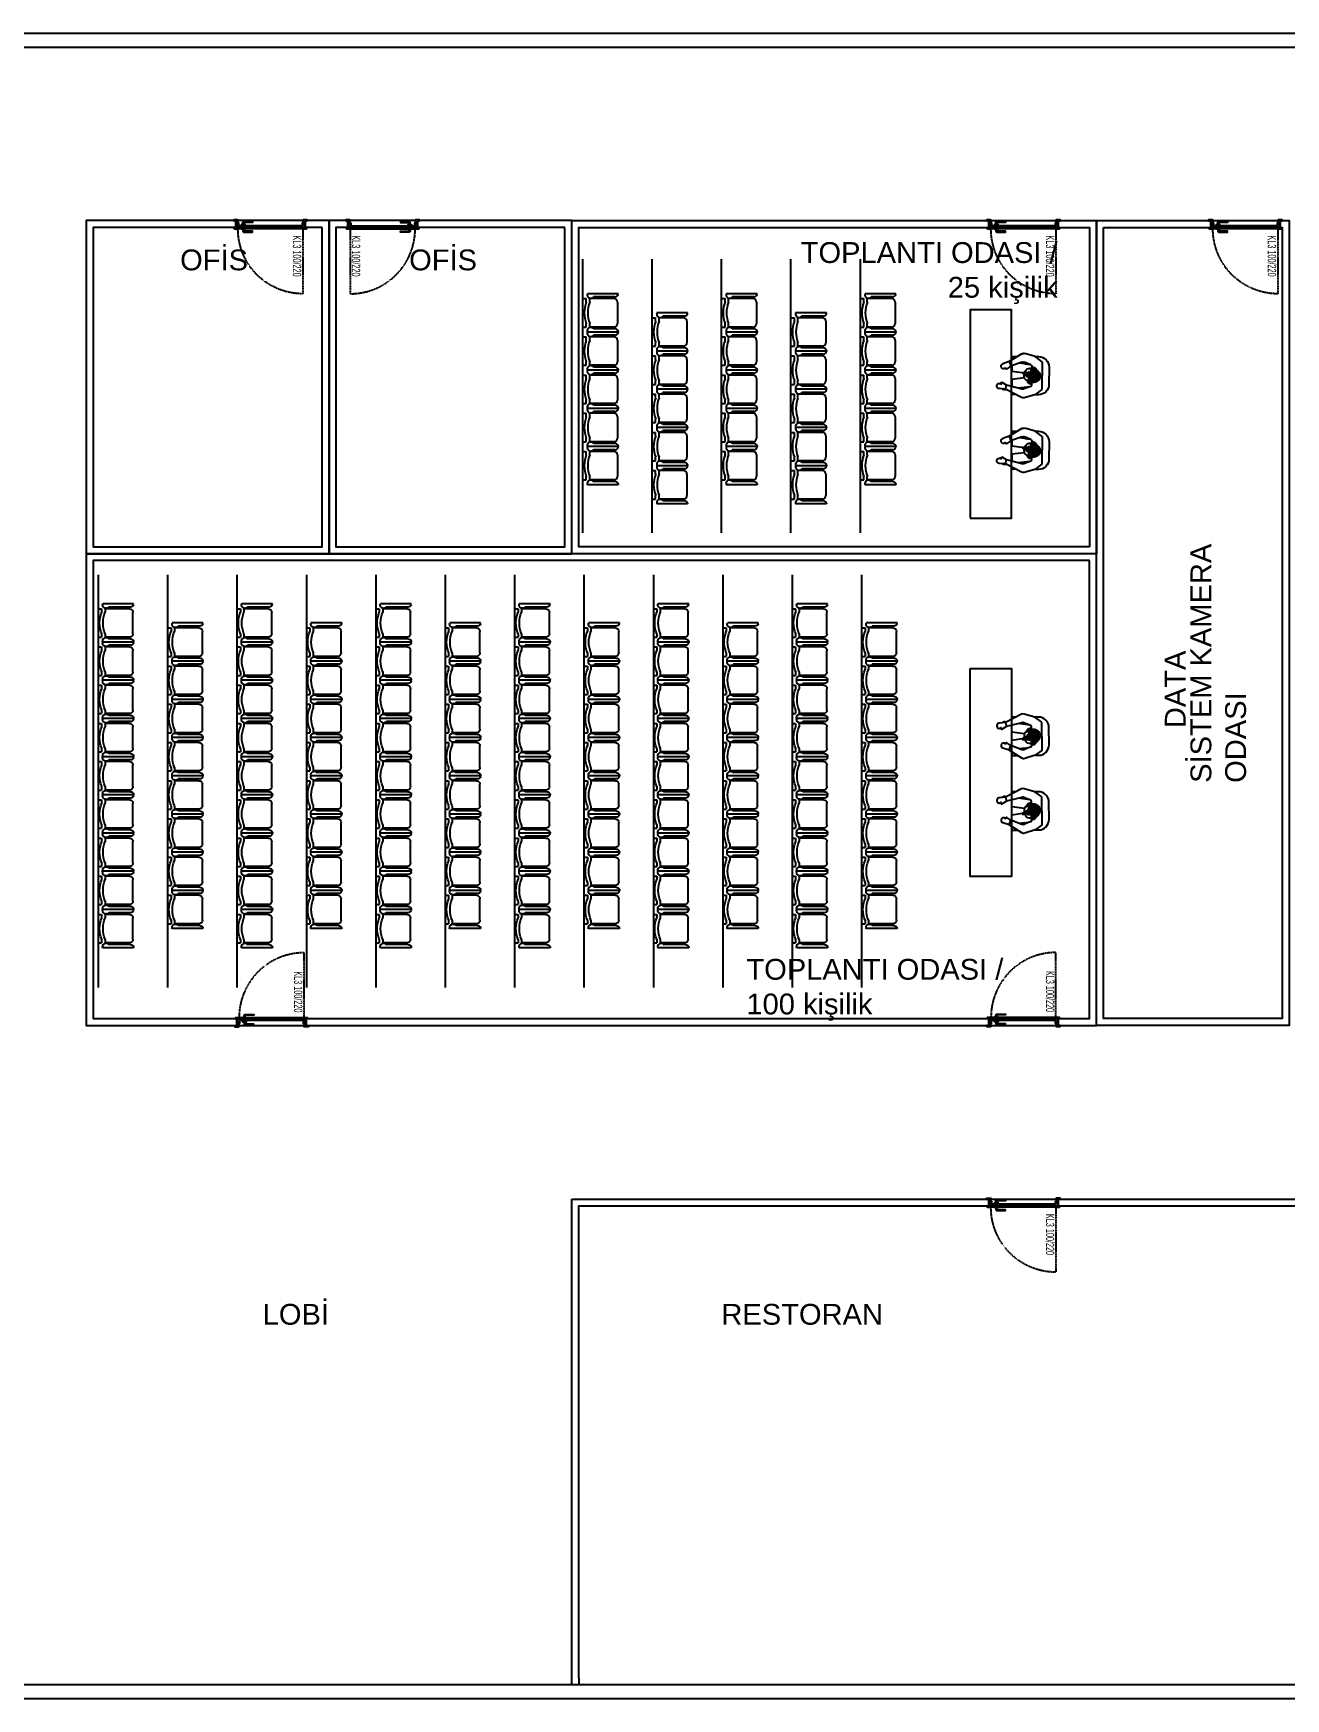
# Model space of a CAD drawing. Extents: x 358669 to 369242, y -116168 to -106760.
# Drawn here: x 362367 to 364172, y -112664 to -110264 of the extents above; entities that cross this region are included whole.
import ezdxf

# ---------------------------------------------------------------- set-up
doc = ezdxf.new("R2010")
doc.units = 0
doc.linetypes.add('HIDDEN', pattern=[1e-06, 1e-06, 0])
doc.layers.get('0').update_dxf_attribs({"linetype": 'CONTINUOUS'})
for name, color, linetype in [('2-SPS-PBW', 10, 'CONTINUOUS'), ('2-SPS-STC', 3, 'CONTINUOUS'), ('3-OPN-FTL', 10, 'CONTINUOUS'), ('3-OPN-VL3', 12, 'CONTINUOUS'), ('3-OPN-WDR', 4, 'CONTINUOUS'), ('C-DUVAR', 255, 'CONTINUOUS'), ('C-GORONUS-03', 190, 'CONTINUOUS'), ('C-YAZILAR', 7, 'CONTINUOUS'), ('GLM_GORUNUS_COK_INCE', 62, 'CONTINUOUS'), ('HATCH', 237, 'CONTINUOUS'), ('PEN-IZ', 8, 'HIDDEN'), ('S-PENYAZı', 252, 'CONTINUOUS'), ('TEFRIŞ', 21, 'CONTINUOUS')]:
    doc.layers.add(name, color=color, linetype=linetype)
doc.styles.add('RESULL', font='arial.ttf', dxfattribs={"height": 15})
doc.styles.add('YAZ', font='arial.ttf')
doc.linetypes.add('BATTING', pattern='A,0.00254,-2.54,[134,ltypeshp.shx,S=2.54,R=0,X=-2.54,Y=0],-5.08,[134,ltypeshp.shx,S=2.54,R=180,X=2.54,Y=0],-2.54', length=10.16254)

# ---------------------------------------------------------------- blocks, each defined once
blk = doc.blocks.new('POLIKLINIK$0$ADAM-OTURAN')
at = {"linetype": 'CONTINUOUS'}
for p, q in [((-31.1, 39.3), (-19.8, 57.5)), ((-27.3, 53.5), (-27.3, 45.5)), ((-27.3, 53.5), (-22.2, 53.5)), ((-19.8, 57.5), (-16.6, 66.6)), ((-19.8, 57.5), (-13.1, 54.9)), ((-19.1, 39.3), (-13.1, 54.9)), ((-13.6, 53.5), (-5.7, 53.5)), ((-13.1, 54.9), (-9.2, 60.6)), ((-3.2, 35.3), (-5.7, 53.5)), ((3.7, 35.3), (6.2, 53.5)), ((6.2, 53.5), (16.2, 53.5)), ((14.4, 61), (10.6, 67.2)), ((20.2, 62.5), (14.4, 61)), ((19.8, 39), (14.4, 61)), ((20.2, 62.5), (19.4, 71.8)), ((31.9, 39.2), (20.2, 62.5)), ((20.8, 61.2), (21.1, 63.1)), ((24.7, 53.5), (27.7, 53.5)), ((27.7, 47.5), (27.7, 53.5)), ((-27.3, 20), (-31.7, 35.3)), ((-15.3, 26.2), (-19, 35.6)), ((-16.8, 35.1), (-17.8, 42.5)), ((-16.8, 35.1), (-15.7, 27.4)), ((-13.4, 25), (-12, 25)), ((-8.4, 27.5), (-10.3, 27)), ((8.6, 30.1), (-10.2, 25)), ((9.3, 28.2), (-9.9, 23)), ((9.8, 26.3), (-9.4, 21.1)), ((10.1, 24.3), (-8.6, 19.2)), ((3.6, 30.8), (-6.3, 28.1)), ((2, 32.5), (-5.8, 30.3)), ((0.5, 34.1), (-5.2, 32.6)), ((-4.2, 38.5), (-4.4, 34.8)), ((-3.5, 38.7), (-1.5, 35.6)), ((7.6, 31.9), (5.7, 31.4)), ((12.3, 25), (13.9, 25)), ((15.7, 26.2), (19.6, 36)), ((16.2, 27.5), (18.5, 44.3)), ((27.7, 20), (32.2, 35.6)), ((-27.3, 20), (-27.3, 15)), ((-19.8, 10), (-27.3, 20)), ((-19.8, 10), (20.2, 10)), ((10.1, 22.2), (-7.5, 17.4)), ((9.7, 20), (-6.1, 15.7)), ((8.8, 17.7), (-4.2, 14.2)), ((7.1, 15.2), (-1.3, 12.9)), ((20.2, 10), (27.7, 20)), ((27.7, 15), (27.7, 20)), ((-12.3, 0), (12.7, 0))]:
    blk.add_line(p, q, dxfattribs=at)
for points in [[(-10.2, 25.1, 0.45437), (-11.5, 25, 0.104203), (-11.9, 24.1, 0.064948), (-11.9, 23.1, 0.051099), (-11.7, 21.8, 0.051099), (-11.3, 20.6, 0.064948), (-10.7, 19.8, 0.104203), (-9.9, 19.2, 0.433673), (-8.8, 19.7, 0.433673)], [(8.6, 30.2, -0.45437), (9.7, 30.7, -0.104203), (10.4, 30.2, -0.064948), (11, 29.3, -0.051099), (11.5, 28.1, -0.051099), (11.7, 26.9, -0.064948), (11.6, 25.9, -0.104203), (11.3, 25, -0.433673), (10, 24.8, -0.433673)]]:
    blk.add_lwpolyline(points, format="xyb", dxfattribs=at)
for centre, radius, start, end in [((15.6, 71.4), 3.75, 5.3497, 229.8652), ((-13, 65.4), 3.75, 297.1662, 160.8131), ((-10.2, 61.4), 1.3, 325.5702, 136.3124), ((11.9, 67.9), 1.41, 24.2649, 210.95), ((14.3, 63.2), 6.8, 359.3055, 36.5821), ((-26.8, 36.7), 5, 147.9946, 195.9454), ((-14.4, 37.5), 5, 159.0532, 201.8014), ((-13.4, 27), 2, 201.8014, 270), ((2.4, 26.5), 12.7, 157.0538, 176.9116), ((5.3, 26.3), 15.6, 176.9116, 195.2453), ((0.6, 22.2), 13.5, 73.4232, 137.0674), ((-3.8, 38.4), 0.403, 36.7964, 173.6942), ((-3.1, 25), 12.7, 33.579, 53.4368), ((-5.5, 23.4), 15.6, 15.2453, 33.579), ((-5.5, 23.4), 15.6, 356.9116, 15.2453), ((13.9, 27), 2, 270, 338.1986), ((15, 37.8), 5, 338.1986, 13.976), ((27.4, 37), 5, 344.0546, 26.5651), ((-12.3, 15), 15, 180, 270), ((5.3, 26.3), 15.6, 195.2453, 213.579), ((2.9, 24.7), 12.7, 213.579, 233.9051), ((1.6, 23), 10.5, 233.9051, 257.8717), ((1.1, 20.6), 8.06, 257.8717, 285.2453), ((1.1, 20.6), 8.06, 285.2453, 312.6189), ((-0.6, 22.4), 10.5, 312.6189, 336.5855), ((-2.6, 23.3), 12.7, 336.5855, 356.9116), ((12.7, 15), 15, 270, 0)]:
    blk.add_arc(centre, radius, start, end, dxfattribs=at)
blk = doc.blocks.new('100-220')
at = {"layer": '3-OPN-FTL'}
h = blk.add_hatch(dxfattribs=at)
h.set_pattern_fill('AR-SAND', color=256, scale=0.001686, angle=-180, style=0)
h.set_pattern_definition([(142.5, (-391044.66584, -4105448.39685), (0.0026970614559, 0.0824969850105), [0, -0.0650788199899, 0, -0.0727855223572, 0, -0.0695743963708]), (172.5, (-391044.66584, -4105448.39685), (-0.075773012911, 0.1208302208976), [0, -0.035108310784, 0, -0.0586565680173, 0, -0.0224778819044]), (212.5, (-391044.613175, -4105448.39685), (-0.1333320816317, 0.0002422562241), [0, -0.0214075065756, 0, -0.0770670236723, 0, -0.1006152809055]), (222.5, (-391044.61317, -4105448.39685), (-0.1287073998203, 0.0375776453034), [0, -0.0107037532878, 0, -0.0505217155185, 0, -0.0578002677542])])
h.paths.add_polyline_path([(213370.2, 138002), (213370.6, 138002), (213370.6, 138002.4), (213370.8, 138002.4, 0.388664), (213370.6, 138002.8), (213370.5, 138002.8), (213370.4, 138002.8, 0.301701), (213370.2, 138002.6)])
h = blk.add_hatch(dxfattribs=at)
h.set_pattern_fill('AR-SAND', color=256, scale=0.001686, angle=-180, style=0)
h.set_pattern_definition([(37.5, (-392017.02049, -4105448.39685), (-0.0026970614559, 0.0824969850105), [0, -0.0650788199899, 0, -0.0727855223572, 0, -0.0695743963708]), (7.5, (-392017.02049, -4105448.39685), (0.075773012911, 0.1208302208976), [0, -0.035108310784, 0, -0.0586565680173, 0, -0.0224778819044]), (327.5, (-392017.07315, -4105448.39685), (0.1333320816317, 0.0002422562241), [0, -0.0214075065756, 0, -0.0770670236723, 0, -0.1006152809055]), (317.5, (-392017.07315, -4105448.39685), (0.1287073998203, 0.0375776453034), [0, -0.0107037532878, 0, -0.0505217155185, 0, -0.0578002677542])])
h.paths.add_polyline_path([(213464.4, 138002), (213463.9, 138002), (213463.9, 138002.4), (213463.7, 138002.4, -0.388664), (213464, 138002.8), (213464.1, 138002.8), (213464.1, 138002.8, -0.301701), (213464.4, 138002.6)])
at = {"layer": '2-SPS-PBW'}
blk.add_line((213369.5, 137995.2), (213369.5, 137992.7), dxfattribs=at)
at = {"layer": '2-SPS-STC'}
for points in [[(213370.9, 138002.2, -1.496606), (213371, 138002.2), (213371, 137995.6, -0.414214), (213370.9, 137995.6), (213370.3, 137995.6), (213370.3, 137997.1), (213370.2, 137997.1), (213370.2, 137995.4), (213370.9, 137995.4, 0.414214), (213371.2, 137995.6), (213371.2, 138002.2, 0.902959), (213370.7, 138002.3), (213370.7, 138001.5), (213370.5, 138001.5, -0.129704), (213370.5, 138001.5), (213370.2, 138001.5), (213370.2, 138003.7, 0.414214), (213369.9, 138004), (213365.4, 138004, 0.414214), (213365.2, 138003.7), (213365.2, 138002.7, 0.408558), (213365.4, 138002.5), (213366.2, 138002.5), (213366.2, 138002.7), (213365.4, 138002.7, -0.414214), (213365.3, 138002.7), (213365.3, 138003.7, -0.414214), (213365.4, 138003.8), (213369.9, 138003.8, -0.414214), (213370, 138003.7), (213370, 138001.3), (213370.9, 138001.3)], [(213463.7, 138002.2, 1.496606), (213463.6, 138002.2), (213463.6, 137995.6, 0.414214), (213463.7, 137995.6), (213464.2, 137995.6), (213464.2, 137997.1), (213464.4, 137997.1), (213464.4, 137995.4), (213463.7, 137995.4, -0.414214), (213463.4, 137995.6), (213463.4, 138002.2, -0.902959), (213463.8, 138002.3), (213463.8, 138001.5), (213464, 138001.5, 0.129704), (213464.1, 138001.5), (213464.4, 138001.5), (213464.4, 138003.7, -0.414214), (213464.7, 138004), (213469.2, 138004, -0.414214), (213469.4, 138003.7), (213469.4, 138002.7, -0.408558), (213469.2, 138002.5), (213468.4, 138002.5), (213468.4, 138002.7), (213469.2, 138002.7, 0.414214), (213469.2, 138002.7), (213469.2, 138003.7, 0.414214), (213469.2, 138003.8), (213464.7, 138003.8, 0.414214), (213464.6, 138003.7), (213464.6, 138001.3), (213463.7, 138001.3)]]:
    blk.add_lwpolyline(points, format="xyb", close=True, dxfattribs=at)
for points in [[(213370.7, 137998.5), (213370.7, 137998.7), (213370, 137998.7), (213370, 137995.2), (213370, 137995.2), (213370, 137992.7), (213370, 137992.7), (213370, 137991.2, -0.414214), (213369.9, 137991.2), (213364.4, 137991.2, -0.414214), (213364.3, 137991.2), (213364.3, 137992.2, -0.414214), (213364.4, 137992.3), (213365.2, 137992.3), (213365.2, 137992.5), (213364.4, 137992.5, 0.414214), (213364.2, 137992.2), (213364.2, 137991.2, 0.414214), (213364.4, 137991), (213369.9, 137991, 0.414214), (213370.2, 137991.2), (213370.2, 137993.5), (213370.2, 137993.7), (213370.2, 137998.5), (213370.7, 137998.5)], [(213464.4, 137998.7), (213464.6, 137998.7), (213464.6, 137995.2), (213464.6, 137995.2), (213464.6, 137992.7), (213464.6, 137992.7), (213464.6, 137991.2, 0.414214), (213464.7, 137991.2), (213470.2, 137991.2, 0.414214), (213470.2, 137991.2), (213470.2, 137992.2, 0.414214), (213470.2, 137992.3), (213469.4, 137992.3), (213469.4, 137992.5), (213470.2, 137992.5, -0.414214), (213470.4, 137992.2), (213470.4, 137991.2, -0.414214), (213470.2, 137991), (213464.7, 137991, -0.414214), (213464.4, 137991.2), (213464.4, 137993.5), (213464.4, 137993.7), (213464.4, 137998.5)]]:
    blk.add_lwpolyline(points, format="xyb", dxfattribs=at)
for points in [[(213370, 137992.7), (213369.5, 137992.7), (213369.5, 137995.2), (213370, 137995.2)], [(213464.6, 137992.7), (213465.1, 137992.7), (213465.1, 137995.2), (213464.6, 137995.2)]]:
    blk.add_lwpolyline(points, close=True, dxfattribs=at)
for points in [[(213464.4, 137998.7), (213463.9, 137998.7)], [(213463.9, 137998.7), (213463.9, 137998.5)], [(213464.4, 137998.5), (213463.9, 137998.5)]]:
    blk.add_lwpolyline(points, dxfattribs=at)
at = {"layer": '3-OPN-FTL'}
for points in [[(213370.6, 138002.8), (213370.5, 138002.8, 0.326879), (213370.2, 138002.6), (213370.2, 138002), (213370.6, 138002), (213370.6, 138002.4), (213370.8, 138002.4, 0.388664)], [(213464, 138002.8), (213464.1, 138002.8, -0.326879), (213464.4, 138002.6), (213464.4, 138002), (213463.9, 138002), (213463.9, 138002.4), (213463.7, 138002.4, -0.388664)]]:
    blk.add_lwpolyline(points, format="xyb", close=True, dxfattribs=at)
at = {"layer": '3-OPN-VL3'}
for points in [[(213375.7, 138004), (213380.7, 138004), (213380.7, 138004.5), (213375.7, 138004.5)], [(213375.7, 137999.8), (213380.7, 137999.8), (213380.7, 137997.8), (213375.7, 137997.8)]]:
    blk.add_lwpolyline(points, close=True, dxfattribs=at)
for points in [[(213377.6, 138004.5), (213377.6, 138007.1, -0.414214), (213379.3, 138008.8), (213391.6, 138008.8), (213391.6, 138007.6), (213379.3, 138007.6, 0.414214), (213378.8, 138007.1), (213378.8, 138004.5)], [(213377.6, 137997.8), (213377.6, 137995.2, 0.414214), (213379.3, 137993.5), (213391.6, 137993.5), (213391.6, 137994.7), (213379.3, 137994.7, -0.414214), (213378.8, 137995.2), (213378.8, 137997.8)]]:
    blk.add_lwpolyline(points, format="xyb", close=True, dxfattribs=at)
at = {"layer": '3-OPN-WDR'}
for points in [[(213370.5, 138003.4), (213464.1, 138003.4), (213464.1, 138004), (213370.5, 138004)], [(213374, 138003.4), (213370.5, 138003.4), (213370.5, 138002.8), (213371.5, 138002.8), (213371.5, 138000.4), (213374, 138000.4)], [(213371.5, 138000.4), (213463.1, 138000.4), (213463.1, 137999.8), (213371.5, 137999.8)], [(213374, 138000.4), (213374, 138003.4), (213379.4, 138003.4), (213379.4, 138000.4)], [(213460.6, 138000.4), (213460.6, 138003.4), (213455.2, 138003.4), (213455.2, 138000.4)], [(213460.6, 138003.4), (213464.1, 138003.4), (213464.1, 138002.8), (213463.1, 138002.8), (213463.1, 138000.4), (213460.6, 138000.4)]]:
    blk.add_lwpolyline(points, close=True, dxfattribs=at)
at = {"layer": 'C-DUVAR'}
for p, q in [((213367.3, 138002.5), (213367.3, 137992.5)), ((213367.3, 137992.5), (213367.3, 138002.5)), ((213367.3, 138002.5), (213367.3, 137992.5)), ((213367.3, 137992.5), (213367.3, 138002.5)), ((213367.3, 138002.5), (213367.3, 137992.5)), ((213367.3, 137992.5), (213367.3, 138002.5)), ((213467.3, 138002.5), (213467.3, 137992.5)), ((213467.3, 137992.5), (213467.3, 138002.5)), ((213467.3, 138002.5), (213467.3, 137992.5)), ((213467.3, 137992.5), (213467.3, 138002.5)), ((213467.3, 138002.5), (213467.3, 137992.5)), ((213467.3, 137992.5), (213467.3, 138002.5))]:
    blk.add_line(p, q, dxfattribs=at)
at = {"layer": 'HATCH', "linetype": 'BATTING', "ltscale": 0.0015}
blk.add_line((213455.2, 138001.9), (213374, 138001.9), dxfattribs=at)
at = {"layer": 'PEN-IZ', "ltscale": 0.125}
blk.add_lwpolyline([(213464.1, 138004), (213464.1, 138097.6)], dxfattribs=at)
blk.add_arc((213464.1, 138004), 93.6, 90, 180.3673, dxfattribs=at)
at = {"layer": 'S-PENYAZı', "style": 'YAZ', "width": 0.6}
blk.add_attdef('100/220', (213461.7, 138013.4), '', height=12, rotation=90, dxfattribs=at)
blk = doc.blocks.new('KOLTUKS1')
at = {"layer": 'TEFRIŞ'}
for p, q in [((-44.4, 53.9), (-44.4, 55.1)), ((-44.4, 55.1), (0, 55.1)), ((-44.4, 55.1), (0, 55.1)), ((-39.7, 50.5), (-8.8, 50.5)), ((-38.5, 48), (-3.3, 48)), ((-3.3, 48), (-3.3, 43)), ((6.7, 48), (1.7, 48)), ((1.7, 48), (1.7, 43)), ((6.7, 48), (6.7, 7)), ((-43.5, 12), (-43.5, 43)), ((-44.4, 1.2), (-44.4, 0)), ((-44.4, 0), (0, 0)), ((-44.4, 0), (0, 0)), ((-39.7, 4.5), (-8.8, 4.5)), ((-38.5, 7), (-3.3, 7)), ((-3.3, 12), (-3.3, 7)), ((1.7, 12), (1.7, 7)), ((6.7, 7), (1.7, 7))]:
    blk.add_line(p, q, dxfattribs=at)
for centre, radius, start, end in [((-39.7, 55.5), 5, 199.1139, 270), ((-38.5, 43), 5, 90, 180), ((-4.8, 53.5), 5, 216.9111, 270), ((-4.8, 53.5), 5, 270, 18.0241), ((-41.9, 27.5), 41.5, 338.0919, 21.9081), ((-36.9, 27.5), 41.5, 338.0919, 21.9081), ((-39.7, -0.5), 5, 90, 160.8861), ((-38.5, 12), 5, 180, 270), ((-4.8, 1.5), 5, 90, 143.0889), ((-4.8, 1.5), 5, 341.9759, 90)]:
    blk.add_arc(centre, radius, start, end, dxfattribs=at)

msp = doc.modelspace()

# ---------------------------------------------------------------- linework, layer by layer
at = {"layer": 'C-GORONUS-03'}
msp.add_line((363153.2, -112634, 0), (363153.2, -112644, 0), dxfattribs=at)
at = {"layer": 'C-GORONUS-03', "elevation": 0}
for points in [[(365737.6, -111202), (365052.6, -111202.7), (365052.6, -111674), (365737.6, -111674), (365737.6, -112664), (362173.2, -112664), (362173.2, -111944), (362173.2, -110264), (365737.6, -110264), (365737.6, -111202)], [(365178.1, -110534), (365032.6, -110534), (365032.6, -111694), (365717.6, -111694), (365717.6, -112644), (362193.2, -112644), (362193.2, -111944), (362193.2, -111944), (362193.2, -110284), (365717.6, -110284), (365717.6, -110534), (365717.6, -110534)], [(363153.2, -112634), (363153.2, -111954), (364386.7, -111954), (364386.7, -111704)]]:
    msp.add_lwpolyline(points, dxfattribs=at)
for points in [[(362443.2, -111014), (363143.2, -111014), (363143.2, -110534), (362443.2, -110534)], [(362793.2, -110534), (362443.2, -110534), (362443.2, -111014), (362793.2, -111014)], [(363143.2, -110534), (362793.2, -110534), (362793.2, -111014), (363143.2, -111014)], [(363899.2, -111014), (363554.2, -111014), (363554.2, -111014), (363504.2, -111014), (363504.2, -111014), (363143.2, -111014), (363143.2, -110534), (363143.2, -110534), (363143.2, -110534), (363899.2, -110534)], [(363899.2, -110534), (364176.7, -110534), (364176.7, -111694), (363899.2, -111694)], [(362783.2, -110544), (362453.2, -110544), (362453.2, -111004), (362783.2, -111004)], [(363133.2, -110544), (362803.2, -110544), (362803.2, -111004), (363133.2, -111004)], [(363889.2, -111004), (363554.2, -111004), (363504.2, -111004), (363153.2, -111004), (363153.2, -110544), (363889.2, -110544)], [(363909.2, -110544), (364166.7, -110544), (364166.7, -111684), (363909.2, -111684)], [(363899.2, -111014), (363554.2, -111014), (363554.2, -111014), (363504.2, -111014), (363504.2, -111014), (362443.2, -111014), (362443.2, -111694), (363043.2, -111694), (363043.2, -111694), (363899.2, -111694)], [(363889.2, -111024), (363554.2, -111024), (363504.2, -111024), (362453.2, -111024), (362453.2, -111684), (363043.2, -111684), (363889.2, -111684)], [(363143.2, -111944), (364376.7, -111944), (364376.7, -111694), (365717.6, -111694), (365717.6, -112644), (363143.2, -112644)]]:
    msp.add_lwpolyline(points, close=True, dxfattribs=at)
at = {"layer": 'GLM_GORUNUS_COK_INCE'}
for p, q in [((363158.8, -110984, 0), (363158.8, -110589.4, 0)), ((363258.8, -110984, 0), (363258.8, -110589.4, 0)), ((363358.8, -110984, 0), (363358.8, -110589.4, 0)), ((363458.8, -110984, 0), (363458.8, -110589.4, 0)), ((363558.8, -110984, 0), (363558.8, -110589.4, 0)), ((362460.5, -111044.6, 0), (362460.5, -111639.1, 0)), ((362560.5, -111044.6, 0), (362560.5, -111639.1, 0)), ((362660.5, -111044.6, 0), (362660.5, -111639.1, 0)), ((362760.5, -111044.6, 0), (362760.5, -111639.1, 0)), ((362860.5, -111044.6, 0), (362860.5, -111639.1, 0)), ((362960.5, -111044.6, 0), (362960.5, -111639.1, 0)), ((363060.5, -111044.6, 0), (363060.5, -111639.1, 0)), ((363160.5, -111044.6, 0), (363160.5, -111639.1, 0)), ((363260.5, -111044.6, 0), (363260.5, -111639.1, 0)), ((363360.5, -111044.6, 0), (363360.5, -111639.1, 0)), ((363460.5, -111044.6, 0), (363460.5, -111639.1, 0)), ((363560.5, -111044.6, 0), (363560.5, -111639.1, 0))]:
    msp.add_line(p, q, dxfattribs=at)
at = {"layer": 'GLM_GORUNUS_COK_INCE', "elevation": 0}
for points in [[(363716.8, -110962.7), (363776.8, -110962.7), (363776.8, -110662.7), (363716.8, -110662.7), (363716.8, -110962.7)], [(363716.8, -111179.2), (363776.8, -111179.2), (363776.8, -111479.2), (363716.8, -111479.2), (363716.8, -111179.2)]]:
    msp.add_lwpolyline(points, dxfattribs=at)

# ---------------------------------------------------------------- block references
at = {"layer": 'C-DUVAR'}
ref = msp.add_blockref('100-220', (149291.5, 27458.2, 0), dxfattribs=dict(at, xscale=-1, rotation=180))
ref.add_attrib('100/220', 'KL3 100/220', (362741.1, -110555.4, 0), dxfattribs={"layer": 'S-PENYAZı', "height": 12, "rotation": 270, "style": 'YAZ', "width": 0.6})
at = {"layer": 'C-DUVAR', "rotation": 180}
msp.add_blockref('100-220', (576287.8, 27458.2, 0), dxfattribs=at).add_auto_attribs({'100/220': 'KL3 100/220'})
at = {"layer": 'C-DUVAR'}
ref = msp.add_blockref('100-220', (150376.5, 27458.2, 0), dxfattribs=dict(at, xscale=-1, rotation=180))
ref.add_attrib('100/220', 'KL3 100/220', (363826.2, -110555.4, 0), dxfattribs={"layer": 'S-PENYAZı', "height": 12, "rotation": 270, "style": 'YAZ', "width": 0.6})
ref = msp.add_blockref('100-220', (150696.3, 27458.2, 0), dxfattribs=dict(at, xscale=-1, rotation=180))
ref.add_attrib('100/220', 'KL3 100/220', (364145.9, -110555.4, 0), dxfattribs={"layer": 'S-PENYAZı', "height": 12, "rotation": 270, "style": 'YAZ', "width": 0.6})
ref = msp.add_blockref('100-220', (149293.1, -249686.7, 0), dxfattribs=at)
ref.add_attrib('100/220', 'KL3 100/220', (362742.8, -111615.8, 0), dxfattribs={"layer": 'S-PENYAZı', "height": 12, "rotation": 270, "style": 'YAZ', "width": 0.6})
ref = msp.add_blockref('100-220', (150376.5, -249686.3, 0), dxfattribs=at)
ref.add_attrib('100/220', 'KL3 100/220', (363826.2, -111615.3, 0), dxfattribs={"layer": 'S-PENYAZı', "height": 12, "rotation": 270, "style": 'YAZ', "width": 0.6})
ref = msp.add_blockref('100-220', (150376.5, 26048.2, 0), dxfattribs=dict(at, xscale=-1, rotation=180))
ref.add_attrib('100/220', 'KL3 100/220', (363826.2, -111965.4, 0), dxfattribs={"layer": 'S-PENYAZı', "height": 12, "rotation": 270, "style": 'YAZ', "width": 0.6})
at = {"layer": 'GLM_GORUNUS_COK_INCE'}
for name, p, rotation in [('KOLTUKS1', (363165.5, -110639.4, 0), 180), ('KOLTUKS1', (363365.5, -110639.4, 0), 180), ('KOLTUKS1', (363565.5, -110639.4, 0), 180), ('KOLTUKS1', (363265.5, -110667, 0), 180), ('KOLTUKS1', (363465.5, -110667, 0), 180), ('KOLTUKS1', (363165.5, -110694.5, 0), 180), ('KOLTUKS1', (363365.5, -110694.5, 0), 180), ('KOLTUKS1', (363565.5, -110694.5, 0), 180), ('KOLTUKS1', (363265.5, -110722, 0), 180), ('KOLTUKS1', (363465.5, -110722, 0), 180), ('KOLTUKS1', (363165.5, -110749.5, 0), 180), ('KOLTUKS1', (363365.5, -110749.5, 0), 180), ('KOLTUKS1', (363565.5, -110749.5, 0), 180), ('KOLTUKS1', (363265.5, -110777.1, 0), 180), ('KOLTUKS1', (363465.5, -110777.1, 0), 180), ('KOLTUKS1', (363165.5, -110804.6, 0), 180), ('KOLTUKS1', (363365.5, -110804.6, 0), 180), ('KOLTUKS1', (363565.5, -110804.6, 0), 180), ('KOLTUKS1', (363265.5, -110832.1, 0), 180), ('KOLTUKS1', (363465.5, -110832.1, 0), 180), ('KOLTUKS1', (363165.5, -110859.6, 0), 180), ('KOLTUKS1', (363365.5, -110859.6, 0), 180), ('KOLTUKS1', (363565.5, -110859.6, 0), 180), ('KOLTUKS1', (363265.5, -110887.2, 0), 180), ('KOLTUKS1', (363465.5, -110887.2, 0), 180), ('POLIKLINIK$0$ADAM-OTURAN', (363830.6, -111277, 0), 90.460043138212), ('POLIKLINIK$0$ADAM-OTURAN', (363830.6, -111384.6, 0), 90.460043138212)]:
    msp.add_blockref(name, p, dxfattribs=dict(at, rotation=rotation))
at = {"layer": 'GLM_GORUNUS_COK_INCE', "xscale": -1, "rotation": 89.53995686178797}
for p in [(363830.6, -110757.3, 0), (363830.6, -110865, 0)]:
    msp.add_blockref('POLIKLINIK$0$ADAM-OTURAN', p, dxfattribs=at)
at = {"layer": 'GLM_GORUNUS_COK_INCE', "xscale": -1}
for p in [(362467.2, -111141.3, 0), (362667.2, -111141.3, 0), (362867.2, -111141.3, 0), (363067.2, -111141.3, 0), (363267.2, -111141.3, 0), (363467.2, -111141.3, 0), (362567.2, -111168.9, 0), (362767.2, -111168.9, 0), (362967.2, -111168.9, 0), (363167.2, -111168.9, 0), (363367.2, -111168.9, 0), (363567.2, -111168.9, 0), (362467.2, -111196.4, 0), (362667.2, -111196.4, 0), (362867.2, -111196.4, 0), (363067.2, -111196.4, 0), (363267.2, -111196.4, 0), (363467.2, -111196.4, 0), (362567.2, -111223.9, 0), (362767.2, -111223.9, 0), (362967.2, -111223.9, 0), (363167.2, -111223.9, 0), (363367.2, -111223.9, 0), (363567.2, -111223.9, 0), (362467.2, -111251.5, 0), (362667.2, -111251.5, 0), (362867.2, -111251.5, 0), (363067.2, -111251.5, 0), (363267.2, -111251.5, 0), (363467.2, -111251.5, 0), (362567.2, -111279, 0), (362767.2, -111279, 0), (362967.2, -111279, 0), (363167.2, -111279, 0), (363367.2, -111279, 0), (363567.2, -111279, 0), (362467.2, -111306.5, 0), (362667.2, -111306.5, 0), (362867.2, -111306.5, 0), (363067.2, -111306.5, 0), (363267.2, -111306.5, 0), (363467.2, -111306.5, 0), (362567.2, -111334, 0), (362767.2, -111334, 0), (362967.2, -111334, 0), (363167.2, -111334, 0), (363367.2, -111334, 0), (363567.2, -111334, 0), (362467.2, -111361.6, 0), (362667.2, -111361.6, 0), (362867.2, -111361.6, 0), (363067.2, -111361.6, 0), (363267.2, -111361.6, 0), (363467.2, -111361.6, 0), (362567.2, -111389.1, 0), (362767.2, -111389.1, 0), (362967.2, -111389.1, 0), (363167.2, -111389.1, 0), (363367.2, -111389.1, 0), (363567.2, -111389.1, 0), (362467.2, -111416.6, 0), (362667.2, -111416.6, 0), (362867.2, -111416.6, 0), (363067.2, -111416.6, 0), (363267.2, -111416.6, 0), (363467.2, -111416.6, 0), (362567.2, -111444.2, 0), (362767.2, -111444.2, 0), (362967.2, -111444.2, 0), (363167.2, -111444.2, 0), (363367.2, -111444.2, 0), (363567.2, -111444.2, 0), (362467.2, -111471.7, 0), (362667.2, -111471.7, 0), (362867.2, -111471.7, 0), (363067.2, -111471.7, 0), (363267.2, -111471.7, 0), (363467.2, -111471.7, 0), (362567.2, -111499.2, 0), (362767.2, -111499.2, 0), (362967.2, -111499.2, 0), (363167.2, -111499.2, 0), (363367.2, -111499.2, 0), (363567.2, -111499.2, 0), (362467.2, -111526.7, 0), (362667.2, -111526.7, 0), (362867.2, -111526.7, 0), (363067.2, -111526.7, 0), (363267.2, -111526.7, 0), (363467.2, -111526.7, 0), (362567.2, -111554.3, 0), (362767.2, -111554.3, 0), (362967.2, -111554.3, 0), (363167.2, -111554.3, 0), (363367.2, -111554.3, 0), (363567.2, -111554.3, 0), (362467.2, -111581.8, 0), (362667.2, -111581.8, 0), (362867.2, -111581.8, 0), (363067.2, -111581.8, 0), (363267.2, -111581.8, 0), (363467.2, -111581.8, 0)]:
    msp.add_blockref('KOLTUKS1', p, dxfattribs=at)

# ---------------------------------------------------------------- texts
at = {"layer": 'C-YAZILAR', "char_height": 30, "style": 'RESULL'}
for s, insert, attachment_point in [('OFİS', (362676.4, -110575.6), 3), ('OFİS', (363006.4, -110575.6), 3), ('TOPLANTI ODASI / 25 kişilik', (363843.1, -110565), 3), ('TOPLANTI ODASI / 100 kişilik', (363394.6, -111597.9, 0), 1), ('LOBİ', (362793.1, -112095.1), 3), ('RESTORAN', (363591.4, -112095.1), 3)]:
    msp.add_mtext_dynamic_manual_height_columns(s, width=386.863, gutter_width=195.9, heights=[147.4], dxfattribs=dict(at, insert=insert, attachment_point=attachment_point))
at = {"layer": 'C-YAZILAR', "char_height": 30, "attachment_point": 1, "rotation": 90, "style": 'RESULL'}
for s, insert in [('SİSTEM KAMERA ODASI', (364034.5, -111344.2, 0)), ('DATA', (363997.5, -111265.4, 0))]:
    msp.add_mtext_dynamic_manual_height_columns(s, width=386.863, gutter_width=195.9, heights=[147.4], dxfattribs=dict(at, insert=insert))

doc.saveas('drawing.dxf')
